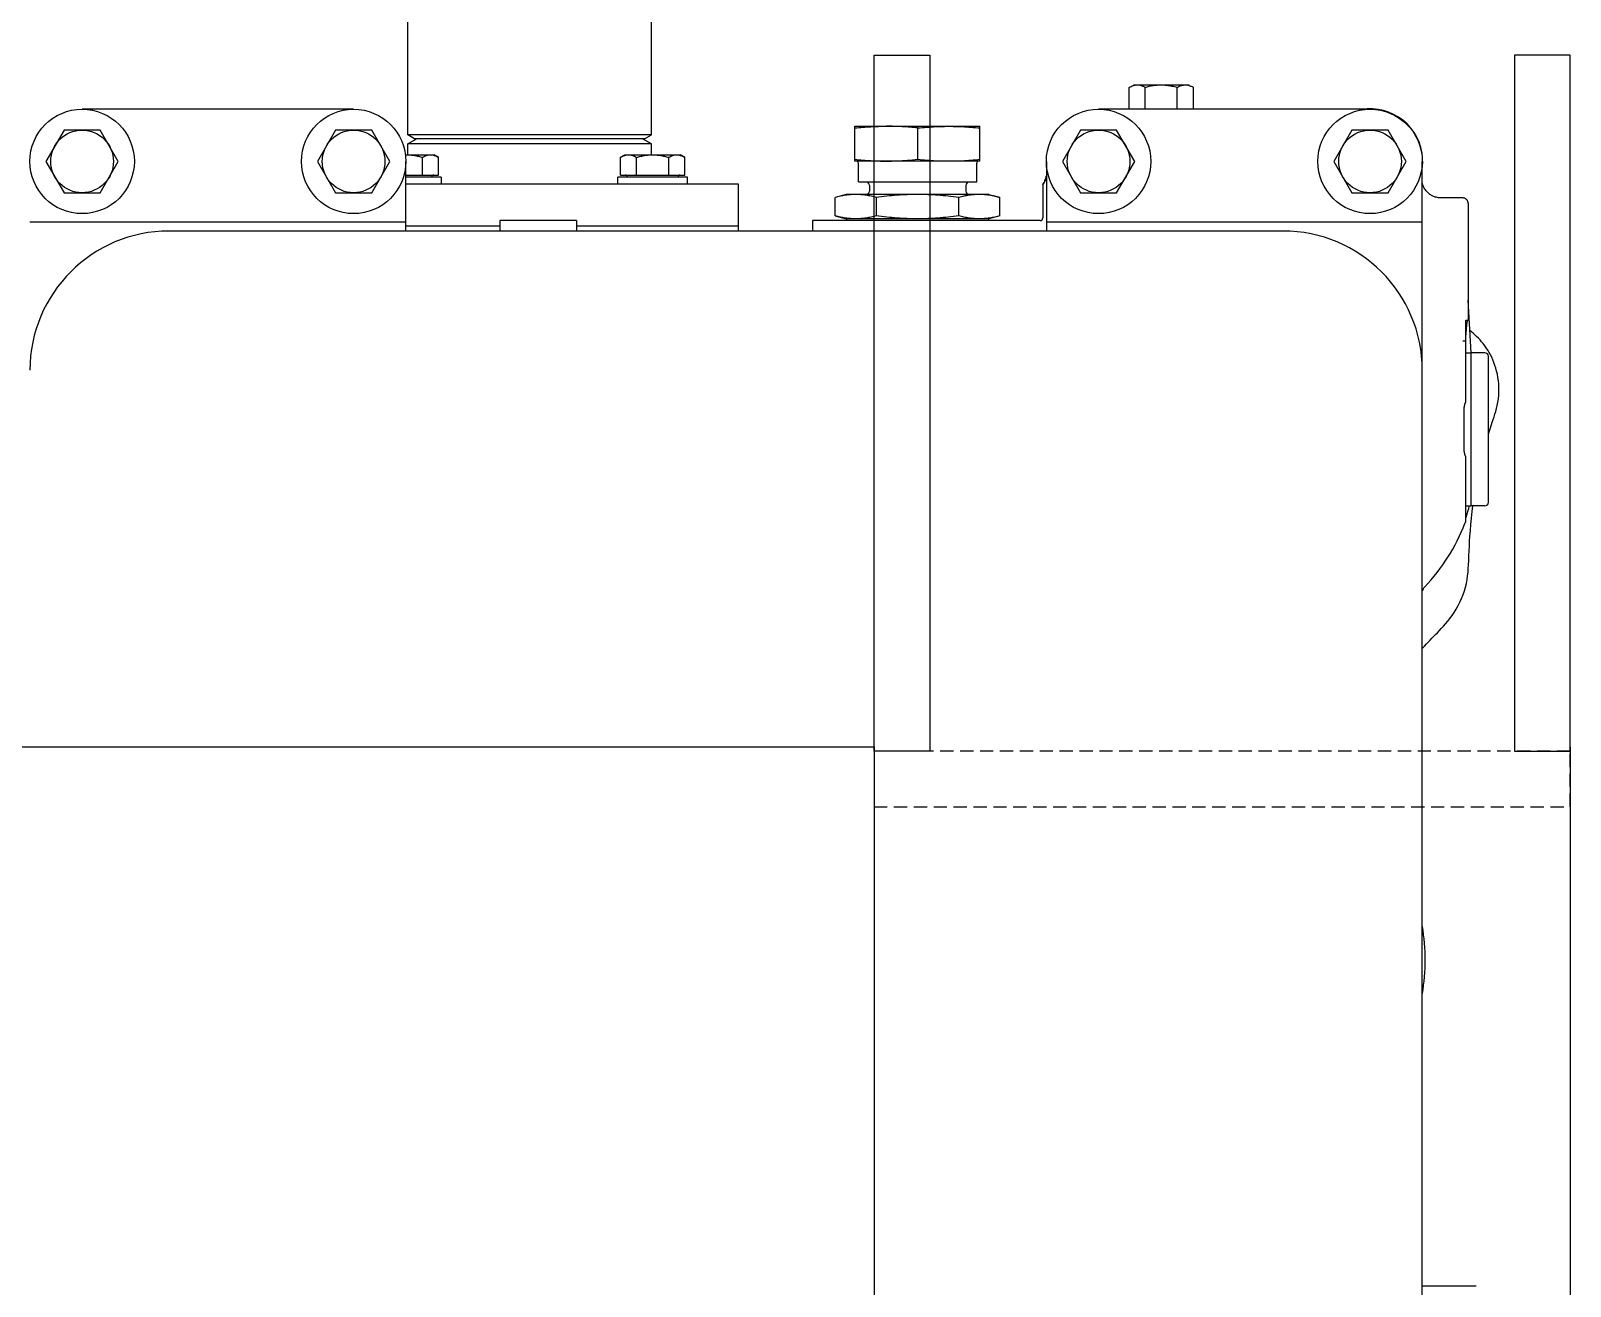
# Model space of a CAD drawing. Header units: millimetres. Extents: x 156850 to 204135, y 56350 to 74150.
# Drawn here: x 175107.8 to 175550, y 62842.2 to 63203.1 of the extents above; entities that cross this region are included whole.
import ezdxf

# ---------------------------------------------------------------- set-up
doc = ezdxf.new("R2010")
doc.units = ezdxf.units.MM
doc.header["$LTSCALE"] = 150
doc.linetypes.add('X-2F-PLAN$0$DASHED', pattern=[19.05, 12.7, -6.35])
doc.layers.add('-----33 Equipment', color=5, linetype='Continuous')

# ---------------------------------------------------------------- blocks, each defined once
blk = doc.blocks.new('X-2F-PLAN$0$A$C73FA2420')
at = {"color": 0, "linetype": 'Continuous'}
for p, q in [((3393.73, 422.78), (3393.73, 530.78)), ((3411.23, 526.17), (3402.23, 520.97)), ((3420.23, 520.97), (3411.23, 526.17)), ((3402.23, 520.97), (3402.23, 510.58)), ((3420.23, 510.58), (3420.23, 520.97)), ((3426.23, 437.78), (3426.23, 515.78)), ((3402.23, 510.58), (3411.23, 505.39)), ((3411.23, 505.39), (3420.23, 510.58)), ((3391.23, 170.78), (3391.23, 490.78)), ((3411.23, 448.17), (3402.23, 442.97)), ((3420.23, 442.97), (3411.23, 448.17)), ((3402.23, 442.97), (3402.23, 432.58)), ((3420.23, 432.58), (3420.23, 442.97)), ((3402.23, 432.58), (3411.23, 427.39)), ((3411.23, 427.39), (3420.23, 432.58)), ((3391.23, 422.78), (3411.23, 422.78)), ((3392.73, 422.78), (3392.73, 395.78)), ((3404.73, 327.25), (3404.73, 422.78)), ((3406.73, 412.6), (3406.73, 422.78)), ((3407.33, 422.78), (3407.33, 413.37)), ((3413.13, 422.91), (3413.13, 414.6)), ((3413.13, 422.25), (3416.29, 422.25)), ((3416.29, 422.25), (3417.73, 419.75)), ((3416.29, 352.25), (3416.29, 422.25)), ((3417.73, 420.25), (3418.89, 422.25)), ((3417.73, 354.25), (3417.73, 420.25)), ((3418.89, 422.25), (3486.58, 422.25)), ((3418.89, 352.25), (3418.89, 422.25)), ((3407.33, 417.98), (3412.42, 417.98)), ((3406.73, 412.6), (3404.73, 412.6)), ((3407.33, 413.37), (3412.42, 413.37)), ((3412.42, 413.37), (3413.13, 414.6)), ((3394.23, 395.78), (3391.23, 395.78)), ((3394.23, 373.78), (3394.23, 395.78)), ((3394.23, 373.78), (3391.23, 373.78)), ((3392.73, 373.78), (3392.73, 327.25)), ((3404.73, 361.89), (3406.73, 361.89)), ((3406.73, 341.89), (3406.73, 361.89)), ((3407.33, 361.13), (3412.42, 361.13)), ((3407.33, 361.13), (3407.33, 342.65)), ((3412.42, 361.13), (3413.13, 359.89)), ((3413.13, 359.89), (3413.13, 343.89)), ((3407.33, 356.51), (3412.42, 356.51)), ((3416.29, 352.25), (3417.73, 354.75)), ((3417.73, 354.25), (3418.89, 352.25)), ((3413.13, 352.25), (3416.29, 352.25)), ((3418.89, 352.25), (3486.58, 352.25)), ((3407.33, 347.27), (3412.42, 347.27)), ((3404.73, 341.89), (3406.73, 341.89)), ((3407.33, 342.65), (3412.42, 342.65)), ((3412.42, 342.65), (3413.13, 343.89)), ((3391.23, 327.25), (3404.73, 327.25)), ((3394.23, 305.96), (3391.23, 305.96)), ((3394.23, 240.58), (3394.23, 305.96)), ((3395.58, 299.45), (3394.73, 296.28)), ((3395.58, 299.45), (3400.88, 299.45)), ((3401.73, 296.28), (3400.88, 299.45)), ((3394.73, 296.18), (3394.23, 296.18)), ((3394.73, 255.28), (3394.73, 296.28)), ((3401.73, 255.28), (3401.73, 296.28)), ((3405.34, 292.78), (3405.34, 258.78)), ((3405.34, 292.78), (3410.74, 292.78)), ((3411.34, 257.86), (3411.34, 293.78)), ((3411.34, 293.78), (3421.34, 293.78)), ((3421.34, 293.78), (3421.34, 257.86)), ((3395.58, 287.61), (3400.88, 287.61)), ((3404.32, 289.63), (3402.73, 289.63)), ((3405.34, 290.24), (3405.03, 289.92)), ((3411.84, 275.7), (3420.85, 275.7)), ((3395.58, 263.94), (3400.88, 263.94)), ((3404.32, 261.93), (3402.73, 261.93)), ((3405.34, 261.32), (3405.03, 261.63)), ((3405.34, 258.78), (3410.74, 258.78)), ((3411.34, 257.86), (3421.34, 257.86)), ((3394.73, 255.38), (3394.23, 255.38)), ((3395.58, 252.11), (3394.73, 255.28)), ((3395.58, 252.11), (3400.88, 252.11)), ((3401.73, 255.28), (3400.88, 252.11)), ((3404.6, 239.78), (3395.03, 239.78)), ((3411.23, 238.78), (3391.23, 238.78)), ((3393.73, 130.78), (3393.73, 238.78)), ((3411.23, 234.17), (3402.23, 228.97)), ((3420.23, 228.97), (3411.23, 234.17)), ((3402.23, 228.97), (3402.23, 218.58)), ((3420.23, 218.58), (3420.23, 228.97)), ((3426.23, 145.78), (3426.23, 223.78)), ((3402.23, 218.58), (3411.23, 213.39)), ((3411.23, 213.39), (3420.23, 218.58)), ((3426.23, 215.02), (3432.52, 215.02)), ((3433.23, 213.78), (3433.23, 197.78)), ((3426.23, 210.4), (3432.52, 210.4)), ((3426.23, 201.16), (3432.52, 201.16)), ((3426.23, 196.54), (3432.52, 196.54)), ((3411.23, 156.17), (3402.23, 150.97)), ((3420.23, 150.97), (3411.23, 156.17)), ((3402.23, 150.97), (3402.23, 140.58)), ((3420.23, 140.58), (3420.23, 150.97)), ((3402.23, 140.58), (3411.23, 135.39)), ((3411.23, 135.39), (3420.23, 140.58)), ((2831.23, 130.78), (3411.23, 130.78)), ((3087.96, 115.28), (3087.96, 130.78)), ((3288, 130.66), (3288.04, 130.64)), ((3400.73, 119.12), (3400.73, 125.19)), ((3307.7, 118.28), (3326.42, 118.28)), ((3312.23, 112.78), (3312.23, 116.78)), ((3312.23, 116.78), (3356.23, 116.78)), ((3312.28, 118.28), (3312.28, 116.78)), ((3329.47, 118.78), (3339, 118.78)), ((3342.04, 118.28), (3365.57, 118.28)), ((3356.18, 118.28), (3356.18, 116.78)), ((3356.23, 116.76), (3371.34, 117.62)), ((3356.23, 112.78), (3356.23, 116.78)), ((3359.55, 118.28), (3359.55, 119.11)), ((3359.68, 118.78), (3359.55, 118.78)), ((3399.23, 117.62), (3369.9, 117.62)), ((3313.23, 111.78), (3355.23, 111.78))]:
    blk.add_line(p, q, dxfattribs=at)
for points in [[(3271.19, 130.78), (3271.31, 130.68), (3271.94, 130.12), (3272.54, 129.58), (3273.1, 129.05), (3273.64, 128.53), (3274.17, 128.02)], [(3288.04, 130.64), (3288.24, 130.55), (3288.45, 130.43), (3288.66, 130.29), (3288.86, 130.13), (3288.94, 130.06)], [(3274.17, 128.02), (3275.24, 126.97), (3275.79, 126.43), (3276.36, 125.88), (3276.97, 125.31), (3277.62, 124.71), (3278.32, 124.1), (3279.07, 123.48), (3279.87, 122.86), (3280.72, 122.24), (3281.62, 121.64), (3282.57, 121.05), (3283.57, 120.48), (3284.6, 119.96), (3285.65, 119.48), (3286.72, 119.06), (3287.79, 118.69), (3288.89, 118.37), (3289.97, 118.11), (3291.04, 117.91), (3292.12, 117.75), (3293.14, 117.63), (3294.15, 117.55), (3295.28, 117.49), (3296.58, 117.43), (3297.95, 117.38), (3299.29, 117.33), (3300.61, 117.26), (3302, 117.18), (3303.51, 117.08), (3305.15, 116.96), (3306.91, 116.81), (3308.75, 116.64), (3310.6, 116.45), (3312.23, 116.27)], [(3307.2, 118.53), (3307.36, 118.46), (3307.65, 118.31), (3307.7, 118.28)], [(3334.62, 111.22), (3336.26, 110.68), (3337.05, 110.42), (3337.8, 110.16), (3338.58, 109.92), (3339.37, 109.68), (3340.2, 109.45), (3341.09, 109.24), (3342.04, 109.05), (3343.05, 108.91), (3344.08, 108.81), (3345.13, 108.76), (3346.17, 108.77), (3347.2, 108.82), (3348.19, 108.91), (3349.14, 109.04), (3350.06, 109.21), (3350.94, 109.41), (3351.8, 109.64), (3352.62, 109.9), (3353.42, 110.18), (3354.19, 110.49), (3354.94, 110.83), (3355.66, 111.18), (3356.35, 111.56), (3357.02, 111.96), (3357.66, 112.38), (3358.28, 112.81), (3358.87, 113.26), (3359.43, 113.72), (3359.97, 114.19), (3360.47, 114.67), (3360.96, 115.16), (3361.41, 115.66), (3361.84, 116.15), (3362.25, 116.65), (3362.6, 117.12)], [(3332.94, 111.78), (3332.97, 111.77), (3333.8, 111.49), (3334.62, 111.22)]]:
    blk.add_lwpolyline(points, dxfattribs=at)
for centre, radius in [((3411.23, 515.78), 15), ((3411.23, 515.78), 9), ((3411.23, 437.78), 15), ((3411.23, 437.78), 9), ((3411.23, 223.78), 15), ((3411.23, 223.78), 9), ((3411.23, 145.78), 15), ((3411.23, 145.78), 9)]:
    blk.add_circle(centre, radius, dxfattribs=at)
for centre, radius, start, end in [((3351.23, 490.78), 40, 0, 90), ((3406.73, 414.75), 0.6, 0, 90), ((3406.73, 359.74), 0.6, 270, 0), ((3406.73, 344.04), 0.6, 0, 90), ((3410.74, 293.38), 0.6, 270, 0), ((3402.73, 290.63), 1, 180, 270), ((3404.32, 290.63), 1, 270, 315), ((3402.73, 260.93), 1, 90, 180), ((3404.32, 260.93), 1, 45, 90), ((3410.74, 258.18), 0.6, 0, 90), ((3395.03, 240.58), 0.8, 180, 270), ((3351.23, 170.78), 40, 270, 0), ((3411.23, 145.78), 15.13, 267.4529, 3.3107), ((3181.73, 187.78), 57.84, 260.3768, 279.6063), ((3327.73, 171.28), 56.6, 226.7432, 248.7281), ((3313.23, 112.78), 1, 180, 270), ((3355.23, 112.78), 1, 270, 0)]:
    blk.add_arc(centre, radius, start, end, dxfattribs=at)
for points, start_tangent, end_tangent in [([(3413.13, 422.6), (3413.09, 421.47), (3412.95, 420.33), (3412.73, 419.17), (3412.42, 417.98)], (0, -1), (-0.27735, -0.960769)), ([(3413.13, 422.92), (3413.13, 422.6)], (0.023089, -0.999733), (0, -1)), ([(3412.42, 417.98), (3412.73, 417.39), (3412.95, 416.81), (3413.09, 416.24), (3413.13, 415.67)], (0.5, -0.866025), (0, -1)), ([(3412.95, 414.54), (3412.73, 413.96), (3412.42, 413.37)], (-0.300903, -0.953655), (-0.5, -0.866025)), ([(3412.98, 414.64), (3412.95, 414.54)], (-0.277916, -0.960605), (-0.300903, -0.953655)), ([(3413.13, 415.67), (3413.09, 415.11), (3412.98, 414.64)], (0, -1), (-0.277916, -0.960605)), ([(3412.42, 361.13), (3412.73, 360.54), (3412.95, 359.96)], (0.5, -0.866025), (0.300903, -0.953655)), ([(3413.13, 358.82), (3413.09, 358.25), (3412.95, 357.68), (3412.73, 357.1), (3412.42, 356.51)], (0, -1), (-0.5, -0.866025)), ([(3412.95, 359.96), (3412.98, 359.86)], (0.300903, -0.953655), (0.277916, -0.960605)), ([(3412.98, 359.86), (3413.09, 359.39), (3413.13, 358.82)], (0.277916, -0.960605), (0, -1)), ([(3412.42, 356.51), (3412.73, 355.32), (3412.95, 354.17), (3413.09, 353.03), (3413.13, 351.89)], (0.27735, -0.960769), (0, -1)), ([(3413.13, 351.89), (3413.09, 350.76), (3412.95, 349.62), (3412.73, 348.46), (3412.42, 347.27)], (0, -1), (-0.27735, -0.960769)), ([(3412.42, 347.27), (3412.73, 346.68), (3412.95, 346.1), (3413.09, 345.53), (3413.13, 344.96)], (0.5, -0.866025), (0, -1)), ([(3413.13, 344.96), (3413.09, 344.4), (3412.98, 343.93)], (0, -1), (-0.277916, -0.960605)), ([(3412.95, 343.83), (3412.73, 343.25), (3412.42, 342.65)], (-0.300903, -0.953655), (-0.5, -0.866025)), ([(3412.98, 343.93), (3412.95, 343.83)], (-0.277916, -0.960605), (-0.300903, -0.953655)), ([(3394.73, 293.53), (3394.79, 295), (3394.96, 296.47), (3395.22, 297.94), (3395.58, 299.45)], (0, 1), (0.258819, 0.965926)), ([(3401.73, 293.53), (3401.68, 295), (3401.51, 296.47), (3401.25, 297.94), (3400.88, 299.45)], (0, 1), (-0.258819, 0.965926)), ([(3395.58, 287.61), (3395.22, 289.12), (3394.96, 290.59), (3394.79, 292.06), (3394.73, 293.53)], (-0.258819, 0.965926), (0, 1)), ([(3400.88, 287.61), (3401.25, 289.12), (3401.51, 290.59), (3401.68, 292.06), (3401.73, 293.53)], (0.258819, 0.965926), (0, 1)), ([(3411.84, 293.78), (3411.63, 291.49), (3411.47, 289.24), (3411.37, 286.99), (3411.34, 284.74)], (-0.101353, -0.994851), (0, -1)), ([(3420.85, 293.78), (3421.06, 291.49), (3421.21, 289.24), (3421.31, 286.99), (3421.34, 284.74)], (0.101353, -0.994851), (0, -1)), ([(3394.73, 275.78), (3394.79, 278.72), (3394.96, 281.66), (3395.22, 284.6), (3395.58, 287.61)], (0, 1), (0.132788, 0.991144)), ([(3401.73, 275.78), (3401.68, 278.72), (3401.51, 281.66), (3401.25, 284.6), (3400.88, 287.61)], (0, 1), (-0.132788, 0.991144)), ([(3411.34, 284.74), (3411.4, 281.69), (3411.57, 278.69), (3411.84, 275.7)], (0, -1), (0.101353, -0.994851)), ([(3420.85, 275.7), (3421.06, 277.96), (3421.21, 280.2), (3421.31, 282.46), (3421.34, 284.74)], (0.101353, 0.994851), (0, 1)), ([(3395.58, 263.94), (3395.22, 266.95), (3394.96, 269.9), (3394.79, 272.83), (3394.73, 275.78)], (-0.132788, 0.991144), (0, 1)), ([(3400.88, 263.94), (3401.25, 266.95), (3401.51, 269.9), (3401.68, 272.83), (3401.73, 275.78)], (0.132788, 0.991144), (0, 1)), ([(3411.84, 275.7), (3411.61, 273.12), (3411.45, 270.59), (3411.37, 268.05), (3411.37, 265.5), (3411.45, 262.97), (3411.61, 260.44), (3411.84, 257.86)], (-0.100019, -0.994985), (0.100019, -0.994985)), ([(3420.85, 275.7), (3421.08, 273.12), (3421.23, 270.59), (3421.32, 268.05), (3421.32, 265.5), (3421.23, 262.97), (3421.08, 260.44), (3420.85, 257.86)], (0.100019, -0.994985), (-0.100019, -0.994985)), ([(3394.73, 258.02), (3394.79, 259.5), (3394.96, 260.96), (3395.22, 262.44), (3395.58, 263.94)], (0, 1), (0.258819, 0.965926)), ([(3401.73, 258.02), (3401.68, 259.5), (3401.51, 260.96), (3401.25, 262.44), (3400.88, 263.94)], (0, 1), (-0.258819, 0.965926)), ([(3395.58, 252.11), (3395.22, 253.61), (3394.96, 255.08), (3394.79, 256.55), (3394.73, 258.02)], (-0.258819, 0.965926), (0, 1)), ([(3400.88, 252.11), (3401.25, 253.61), (3401.51, 255.08), (3401.68, 256.55), (3401.73, 258.02)], (0.258819, 0.965926), (0, 1)), ([(3404.57, 239.78), (3404.93, 239.54), (3405.25, 239.34), (3405.52, 239.17), (3405.74, 239.02), (3405.9, 238.9), (3406, 238.8), (3406.01, 238.78)], (0.827998, -0.560732), (0.51263, -0.85861)), ([(3404.6, 239.78), (3405.18, 239.45), (3406.01, 239.09), (3406.89, 238.82), (3407.14, 238.77)], (0.851784, -0.523894), (0.978617, -0.205689)), ([(3432.52, 215.02), (3433.05, 213.84), (3433.08, 213.75)], (0.5, -0.866025), (0.27864, -0.960396)), ([(3433.23, 212.71), (3433.15, 211.95), (3432.91, 211.19), (3432.52, 210.4)], (0, -1), (-0.5, -0.866025)), ([(3433.08, 213.75), (3433.23, 212.71)], (0.27864, -0.960396), (0, -1)), ([(3432.52, 210.4), (3433.05, 208.04), (3433.23, 205.78)], (0.27735, -0.960769), (0, -1)), ([(3433.23, 205.78), (3433.15, 204.28), (3432.91, 202.74), (3432.52, 201.16)], (0, -1), (-0.27735, -0.960769)), ([(3432.52, 201.16), (3433.05, 199.98), (3433.23, 198.85)], (0.5, -0.866025), (0, -1)), ([(3432.91, 197.33), (3432.52, 196.54)], (-0.379131, -0.925343), (-0.5, -0.866025)), ([(3433.23, 198.85), (3433.15, 198.1), (3432.91, 197.33)], (0, -1), (-0.379131, -0.925343)), ([(3288.09, 130.62), (3287.91, 130.68)], (-0.938949, 0.344055), (-0.957003, 0.290078)), ([(3402.57, 129.46), (3402.2, 129.08), (3401.87, 128.67), (3401.58, 128.24), (3401.34, 127.8), (3401.14, 127.37), (3401, 126.94)], (-0.731438, -0.681908), (-0.291968, -0.956428)), ([(3402.57, 129.46), (3403.03, 129.84), (3403.57, 130.19), (3404.18, 130.49), (3404.86, 130.73), (3404.99, 130.76)], (0.731438, 0.681908), (0.969484, 0.245156)), ([(3400.73, 125.19), (3400.76, 125.78), (3400.85, 126.37), (3401, 126.94)], (0, 1), (0.291968, 0.956428)), ([(3309.11, 118.21), (3309.03, 118.24), (3308.96, 118.26), (3308.91, 118.27)], (-0.95576, 0.294147), (-0.975622, 0.219456)), ([(3311.59, 117.48), (3311.13, 117.61), (3310.74, 117.72), (3310.41, 117.82), (3310.13, 117.9), (3309.89, 117.98), (3309.68, 118.04), (3309.5, 118.09), (3309.35, 118.14), (3309.22, 118.18), (3309.11, 118.21)], (-0.962636, 0.270798), (-0.95576, 0.294147)), ([(3312.28, 117.29), (3311.59, 117.48)], (-0.965783, 0.259353), (-0.962636, 0.270798)), ([(3326.42, 118.28), (3326.51, 118.34), (3326.61, 118.39), (3326.73, 118.44), (3326.85, 118.49), (3326.98, 118.53), (3327.13, 118.57), (3327.29, 118.6), (3327.46, 118.64), (3327.65, 118.67), (3327.86, 118.7), (3328.08, 118.72), (3328.32, 118.74), (3328.58, 118.76), (3328.85, 118.77), (3329.15, 118.78), (3329.47, 118.78)], (0.804931, 0.593369), (1, 0)), ([(3339, 118.78), (3339.32, 118.78), (3339.62, 118.77), (3339.89, 118.76), (3340.15, 118.74), (3340.39, 118.72), (3340.61, 118.7), (3340.82, 118.67), (3341.01, 118.64), (3341.18, 118.6), (3341.34, 118.57), (3341.49, 118.53), (3341.62, 118.49), (3341.74, 118.44), (3341.85, 118.39), (3341.95, 118.34), (3342.04, 118.28)], (1, 0), (0.804931, -0.593369)), ([(3363.23, 118.15), (3362.48, 118.21), (3361.44, 118.28)], (-0.996668, 0.081568), (-0.998214, 0.059747)), ([(3365.58, 117.84), (3365.54, 117.85), (3365.22, 117.92), (3364.75, 118), (3364.14, 118.07), (3363.38, 118.14), (3363.23, 118.15)], (-0.978236, 0.207496), (-0.996668, 0.081568)), ([(3365.57, 118.28), (3365.58, 117.95), (3365.58, 117.83)], (0.022891, -0.999738), (0.015761, -0.999876)), ([(3365.58, 117.83), (3365.58, 117.62)], (0.015761, -0.999876), (0.0127, -0.999919)), ([(3369.9, 117.62), (3367.68, 117.62), (3365.58, 117.62)], (-1, 0), (-0.999999, -0.001011)), ([(3399.23, 117.62), (3399.49, 117.64), (3399.75, 117.71), (3399.98, 117.82), (3400.2, 117.97), (3400.38, 118.15), (3400.53, 118.37), (3400.64, 118.6), (3400.71, 118.86), (3400.73, 119.12)], (1, 0), (0, 1))]:
    blk.add_spline(points, degree=3, dxfattribs=dict(at, start_tangent=start_tangent, end_tangent=end_tangent))
blk = doc.blocks.new('X-2F-PLAN$0$zw$C47F')
at = {"layer": '-----33 Equipment'}
for p, q in [((6141.06, 1136.3), (5740.86, 1136.3)), ((6141.06, 936.3), (159.78, 936.3))]:
    blk.add_line(p, q, dxfattribs=at)
blk.add_lwpolyline([(5941.06, 2236.3), (6141.06, 2236.3), (6141.06, 1136.3), (5941.06, 1136.3)], close=True, dxfattribs=at)
at = {"layer": '-----33 Equipment', "linetype": 'X-2F-PLAN$0$DASHED', "ltscale": 0.002}
blk.add_lwpolyline([(6123.78, 936.3), (6139.78, 936.3), (6139.78, 1136.3), (6123.78, 1136.3)], close=True, dxfattribs=at)
at = {"layer": '-----33 Equipment', "linetype": 'ByBlock', "ltscale": 0.002}
for points in [[(6139.78, 1120.3), (6139.78, 1136.3), (6339.78, 1136.3), (6339.78, 1120.3)], [(6139.78, 952.3), (6139.78, 936.3), (6339.78, 936.3), (6339.78, 952.3)]]:
    blk.add_lwpolyline(points, close=True, dxfattribs=at)
at = {"layer": '-----33 Equipment'}
blk.add_blockref('X-2F-PLAN$0$A$C73FA2420', (2898.05, 848.02), dxfattribs=at)

msp = doc.modelspace()

# ---------------------------------------------------------------- block references
at = {"layer": '-----33 Equipment', "rotation": 90.00000000000001}
msp.add_blockref('X-2F-PLAN$0$zw$C47F', (176486.3, 56856.22), dxfattribs=at)

doc.saveas('drawing.dxf')
